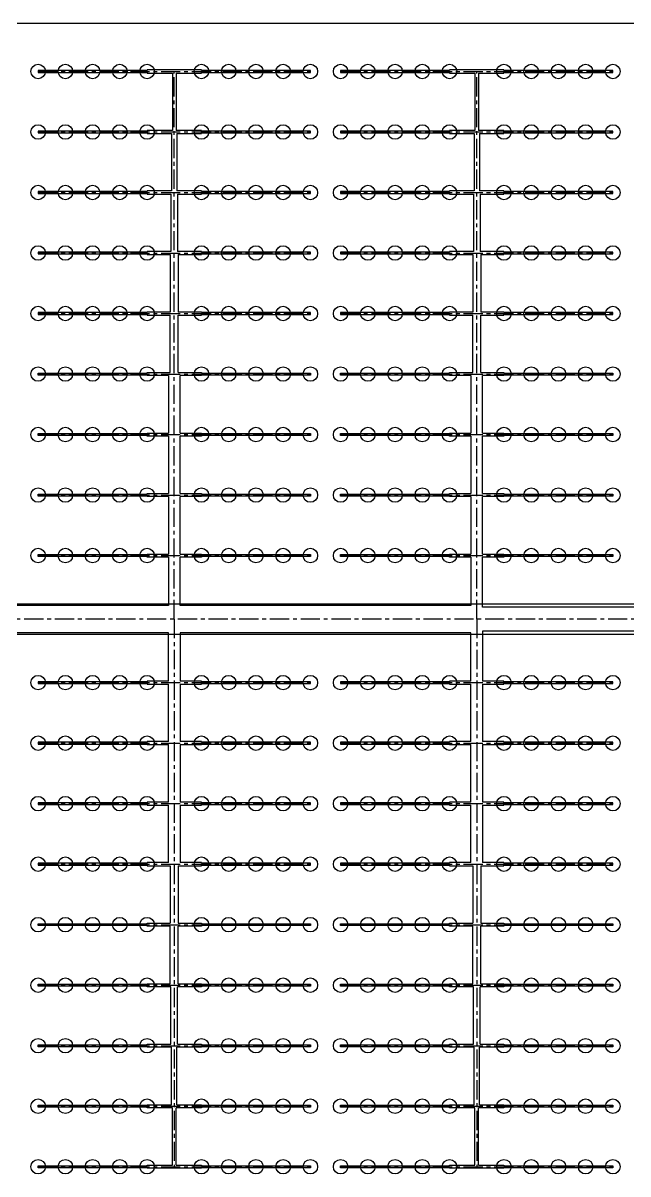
# Model space of a CAD drawing. Header units: millimetres. Extents: x -299291 to 688124, y -407813 to 623474.
# Drawn here: x 221459 to 231459, y 177607 to 196628 of the extents above; entities that cross this region are included whole.
import ezdxf

# ---------------------------------------------------------------- set-up
doc = ezdxf.new("R2010")
doc.units = ezdxf.units.MM
doc.linetypes.add('CENTER', pattern=[50.8, 31.75, -6.35, 6.35, -6.35])
doc.layers.add('轴线', color=6, linetype='CENTER')

msp = doc.modelspace()

# ---------------------------------------------------------------- linework, layer by layer
at = {"lineweight": -3, "ltscale": 100}
for p, q in [((186459.037, 196628.406), (266459.037, 196628.406)), ((186459.037, 187027.406), (266459.037, 187027.406)), ((186459.037, 186527.406), (266459.037, 186527.406))]:
    msp.add_line(p, q, dxfattribs=at)
at = {"ltscale": 10}
for p, q in [((221709.037, 195843.406), (221709.037, 195811.406)), ((223509.037, 195843.406), (221709.037, 195843.406)), ((221709.037, 195811.406), (223509.037, 195811.406)), ((224409.037, 195852.406), (223509.037, 195852.406)), ((223509.037, 195852.406), (223509.037, 195843.406)), ((223509.037, 195811.406), (223509.037, 195802.406)), ((223509.037, 195802.406), (223929.037, 195802.406)), ((223929.037, 195802.406), (223929.037, 194852.406)), ((223989.037, 195802.406), (224409.037, 195802.406)), ((223989.037, 195802.406), (223989.037, 194852.406)), ((224409.037, 195843.406), (224409.037, 195852.406)), ((226209.037, 195843.406), (224409.037, 195843.406)), ((224409.037, 195802.406), (224409.037, 195811.406)), ((224409.037, 195811.406), (226209.037, 195811.406)), ((226209.037, 195811.406), (226209.037, 195843.406)), ((226709.037, 195843.406), (226709.037, 195811.406)), ((228509.037, 195843.406), (226709.037, 195843.406)), ((226709.037, 195811.406), (228509.037, 195811.406)), ((229409.037, 195852.406), (228509.037, 195852.406)), ((228509.037, 195852.406), (228509.037, 195843.406)), ((228509.037, 195811.406), (228509.037, 195802.406)), ((228509.037, 195802.406), (228929.037, 195802.406)), ((228929.037, 195802.406), (228929.037, 194852.406)), ((228989.037, 195802.406), (229409.037, 195802.406)), ((228989.037, 195802.406), (228989.037, 194852.406)), ((229409.037, 195843.406), (229409.037, 195852.406)), ((231209.037, 195843.406), (229409.037, 195843.406)), ((229409.037, 195802.406), (229409.037, 195811.406)), ((229409.037, 195811.406), (231209.037, 195811.406)), ((231209.037, 195811.406), (231209.037, 195843.406)), ((221709.037, 194843.406), (221709.037, 194811.406)), ((223509.037, 194843.406), (221709.037, 194843.406)), ((221709.037, 194811.406), (223509.037, 194811.406)), ((223929.037, 194852.406), (223509.037, 194852.406)), ((223509.037, 194852.406), (223509.037, 194843.406)), ((223509.037, 194811.406), (223509.037, 194802.406)), ((223509.037, 194802.406), (223914.037, 194802.406)), ((223914.037, 194802.406), (223914.037, 193852.406)), ((224409.037, 194852.406), (223989.037, 194852.406)), ((224004.037, 194802.406), (224409.037, 194802.406)), ((224004.037, 194802.406), (224004.037, 193852.406)), ((224409.037, 194843.406), (224409.037, 194852.406)), ((226209.037, 194843.406), (224409.037, 194843.406)), ((224409.037, 194802.406), (224409.037, 194811.406)), ((224409.037, 194811.406), (226209.037, 194811.406)), ((226209.037, 194811.406), (226209.037, 194843.406)), ((226709.037, 194843.406), (226709.037, 194811.406)), ((228509.037, 194843.406), (226709.037, 194843.406)), ((226709.037, 194811.406), (228509.037, 194811.406)), ((228929.037, 194852.406), (228509.037, 194852.406)), ((228509.037, 194852.406), (228509.037, 194843.406)), ((228509.037, 194811.406), (228509.037, 194802.406)), ((228509.037, 194802.406), (228914.037, 194802.406)), ((228914.037, 194802.406), (228914.037, 193852.406)), ((229409.037, 194852.406), (228989.037, 194852.406)), ((229004.037, 194802.406), (229409.037, 194802.406)), ((229004.037, 194802.406), (229004.037, 193852.406)), ((229409.037, 194843.406), (229409.037, 194852.406)), ((231209.037, 194843.406), (229409.037, 194843.406)), ((229409.037, 194802.406), (229409.037, 194811.406)), ((229409.037, 194811.406), (231209.037, 194811.406)), ((231209.037, 194811.406), (231209.037, 194843.406)), ((221709.037, 193843.406), (221709.037, 193811.406)), ((223509.037, 193843.406), (221709.037, 193843.406)), ((223914.037, 193852.406), (223509.037, 193852.406)), ((223509.037, 193852.406), (223509.037, 193843.406)), ((224409.037, 193852.406), (224004.037, 193852.406)), ((224409.037, 193843.406), (224409.037, 193852.406)), ((226209.037, 193843.406), (224409.037, 193843.406)), ((226209.037, 193811.406), (226209.037, 193843.406)), ((226709.037, 193843.406), (226709.037, 193811.406)), ((228509.037, 193843.406), (226709.037, 193843.406)), ((228914.037, 193852.406), (228509.037, 193852.406)), ((228509.037, 193852.406), (228509.037, 193843.406)), ((229409.037, 193852.406), (229004.037, 193852.406)), ((229409.037, 193843.406), (229409.037, 193852.406)), ((231209.037, 193843.406), (229409.037, 193843.406)), ((231209.037, 193811.406), (231209.037, 193843.406)), ((221709.037, 193811.406), (223509.037, 193811.406)), ((223509.037, 193811.406), (223509.037, 193802.406)), ((223509.037, 193802.406), (223904.037, 193802.406)), ((223904.037, 193802.406), (223904.037, 192852.406)), ((224014.037, 193802.406), (224409.037, 193802.406)), ((224014.037, 193802.406), (224014.037, 192852.406)), ((224409.037, 193802.406), (224409.037, 193811.406)), ((224409.037, 193811.406), (226209.037, 193811.406)), ((226709.037, 193811.406), (228509.037, 193811.406)), ((228509.037, 193811.406), (228509.037, 193802.406)), ((228509.037, 193802.406), (228904.037, 193802.406)), ((228904.037, 193802.406), (228904.037, 192852.406)), ((229014.037, 193802.406), (229409.037, 193802.406)), ((229014.037, 193802.406), (229014.037, 192852.406)), ((229409.037, 193802.406), (229409.037, 193811.406)), ((229409.037, 193811.406), (231209.037, 193811.406)), ((221709.037, 192843.406), (221709.037, 192811.406)), ((223509.037, 192843.406), (221709.037, 192843.406)), ((221709.037, 192811.406), (223509.037, 192811.406)), ((223904.037, 192852.406), (223509.037, 192852.406)), ((223509.037, 192852.406), (223509.037, 192843.406)), ((223509.037, 192811.406), (223509.037, 192802.406)), ((223509.037, 192802.406), (223894.037, 192802.406)), ((223894.037, 192802.406), (223894.037, 191852.406)), ((224409.037, 192852.406), (224014.037, 192852.406)), ((224024.037, 192802.406), (224409.037, 192802.406)), ((224024.037, 192802.406), (224024.037, 191852.406)), ((224409.037, 192843.406), (224409.037, 192852.406)), ((226209.037, 192843.406), (224409.037, 192843.406)), ((224409.037, 192802.406), (224409.037, 192811.406)), ((224409.037, 192811.406), (226209.037, 192811.406)), ((226209.037, 192811.406), (226209.037, 192843.406)), ((226709.037, 192843.406), (226709.037, 192811.406)), ((228509.037, 192843.406), (226709.037, 192843.406)), ((226709.037, 192811.406), (228509.037, 192811.406)), ((228904.037, 192852.406), (228509.037, 192852.406)), ((228509.037, 192852.406), (228509.037, 192843.406)), ((228509.037, 192811.406), (228509.037, 192802.406)), ((228509.037, 192802.406), (228894.037, 192802.406)), ((228894.037, 192802.406), (228894.037, 191852.406)), ((229409.037, 192852.406), (229014.037, 192852.406)), ((229024.037, 192802.406), (229409.037, 192802.406)), ((229024.037, 192802.406), (229024.037, 191852.406)), ((229409.037, 192843.406), (229409.037, 192852.406)), ((231209.037, 192843.406), (229409.037, 192843.406)), ((229409.037, 192802.406), (229409.037, 192811.406)), ((229409.037, 192811.406), (231209.037, 192811.406)), ((231209.037, 192811.406), (231209.037, 192843.406)), ((221709.037, 191843.406), (221709.037, 191811.406)), ((223509.037, 191843.406), (221709.037, 191843.406)), ((221709.037, 191811.406), (223509.037, 191811.406)), ((223894.037, 191852.406), (223509.037, 191852.406)), ((223509.037, 191852.406), (223509.037, 191843.406)), ((223509.037, 191811.406), (223509.037, 191802.406)), ((223509.037, 191802.406), (223894.037, 191802.406)), ((223894.037, 190852.406), (223894.037, 191802.406)), ((224409.037, 191852.406), (224024.037, 191852.406)), ((224024.037, 191802.406), (224409.037, 191802.406)), ((224024.037, 190852.406), (224024.037, 191802.406)), ((224409.037, 191843.406), (224409.037, 191852.406)), ((226209.037, 191843.406), (224409.037, 191843.406)), ((224409.037, 191802.406), (224409.037, 191811.406)), ((224409.037, 191811.406), (226209.037, 191811.406)), ((226209.037, 191811.406), (226209.037, 191843.406)), ((226709.037, 191843.406), (226709.037, 191811.406)), ((228509.037, 191843.406), (226709.037, 191843.406)), ((226709.037, 191811.406), (228509.037, 191811.406)), ((228894.037, 191852.406), (228509.037, 191852.406)), ((228509.037, 191852.406), (228509.037, 191843.406)), ((228509.037, 191811.406), (228509.037, 191802.406)), ((228509.037, 191802.406), (228894.037, 191802.406)), ((228894.037, 190852.406), (228894.037, 191802.406)), ((229409.037, 191852.406), (229024.037, 191852.406)), ((229024.037, 191802.406), (229409.037, 191802.406)), ((229024.037, 190852.406), (229024.037, 191802.406)), ((229409.037, 191843.406), (229409.037, 191852.406)), ((231209.037, 191843.406), (229409.037, 191843.406)), ((229409.037, 191802.406), (229409.037, 191811.406)), ((229409.037, 191811.406), (231209.037, 191811.406)), ((231209.037, 191811.406), (231209.037, 191843.406)), ((221709.037, 190811.406), (221709.037, 190843.406)), ((221709.037, 190843.406), (223509.037, 190843.406)), ((223509.037, 190811.406), (221709.037, 190811.406)), ((223509.037, 190843.406), (223509.037, 190852.406)), ((223509.037, 190852.406), (223894.037, 190852.406)), ((223509.037, 190802.406), (223509.037, 190811.406)), ((223864.037, 190802.406), (223509.037, 190802.406)), ((223864.037, 190802.406), (223864.037, 189852.406)), ((224024.037, 190852.406), (224409.037, 190852.406)), ((224409.037, 190802.406), (224054.037, 190802.406)), ((224054.037, 189852.406), (224054.037, 190802.406)), ((224409.037, 190852.406), (224409.037, 190843.406)), ((224409.037, 190843.406), (226209.037, 190843.406)), ((226209.037, 190811.406), (224409.037, 190811.406)), ((224409.037, 190811.406), (224409.037, 190802.406)), ((226209.037, 190843.406), (226209.037, 190811.406)), ((226709.037, 190811.406), (226709.037, 190843.406)), ((226709.037, 190843.406), (228509.037, 190843.406)), ((228509.037, 190811.406), (226709.037, 190811.406)), ((228509.037, 190843.406), (228509.037, 190852.406)), ((228509.037, 190852.406), (228894.037, 190852.406)), ((228509.037, 190802.406), (228509.037, 190811.406)), ((228864.037, 190802.406), (228509.037, 190802.406)), ((228864.037, 190802.406), (228864.037, 189852.406)), ((229024.037, 190852.406), (229409.037, 190852.406)), ((229409.037, 190802.406), (229054.037, 190802.406)), ((229054.037, 189852.406), (229054.037, 190802.406)), ((229409.037, 190852.406), (229409.037, 190843.406)), ((229409.037, 190843.406), (231209.037, 190843.406)), ((231209.037, 190811.406), (229409.037, 190811.406)), ((229409.037, 190811.406), (229409.037, 190802.406)), ((231209.037, 190843.406), (231209.037, 190811.406)), ((221709.037, 189811.406), (221709.037, 189843.406)), ((221709.037, 189843.406), (223509.037, 189843.406)), ((223509.037, 189843.406), (223509.037, 189852.406)), ((223509.037, 189852.406), (223864.037, 189852.406)), ((224054.037, 189852.406), (224409.037, 189852.406)), ((224409.037, 189852.406), (224409.037, 189843.406)), ((224409.037, 189843.406), (226209.037, 189843.406)), ((226209.037, 189843.406), (226209.037, 189811.406)), ((226709.037, 189811.406), (226709.037, 189843.406)), ((226709.037, 189843.406), (228509.037, 189843.406)), ((228509.037, 189843.406), (228509.037, 189852.406)), ((228509.037, 189852.406), (228864.037, 189852.406)), ((229054.037, 189852.406), (229409.037, 189852.406)), ((229409.037, 189852.406), (229409.037, 189843.406)), ((229409.037, 189843.406), (231209.037, 189843.406)), ((231209.037, 189843.406), (231209.037, 189811.406)), ((223509.037, 189811.406), (221709.037, 189811.406)), ((223509.037, 189802.406), (223509.037, 189811.406)), ((223864.037, 189802.406), (223509.037, 189802.406)), ((223864.037, 189802.406), (223864.037, 188852.406)), ((224409.037, 189802.406), (224054.037, 189802.406)), ((224054.037, 188852.406), (224054.037, 189802.406)), ((226209.037, 189811.406), (224409.037, 189811.406)), ((224409.037, 189811.406), (224409.037, 189802.406)), ((228509.037, 189811.406), (226709.037, 189811.406)), ((228509.037, 189802.406), (228509.037, 189811.406)), ((228864.037, 189802.406), (228509.037, 189802.406)), ((228864.037, 189802.406), (228864.037, 188852.406)), ((229409.037, 189802.406), (229054.037, 189802.406)), ((229054.037, 188852.406), (229054.037, 189802.406)), ((231209.037, 189811.406), (229409.037, 189811.406)), ((229409.037, 189811.406), (229409.037, 189802.406)), ((221709.037, 188811.406), (221709.037, 188843.406)), ((221709.037, 188843.406), (223509.037, 188843.406)), ((223509.037, 188811.406), (221709.037, 188811.406)), ((223509.037, 188843.406), (223509.037, 188852.406)), ((223509.037, 188852.406), (223864.037, 188852.406)), ((223509.037, 188802.406), (223509.037, 188811.406)), ((223864.037, 188802.406), (223509.037, 188802.406)), ((223864.037, 188802.406), (223864.037, 187852.406)), ((224054.037, 188852.406), (224409.037, 188852.406)), ((224409.037, 188802.406), (224054.037, 188802.406)), ((224054.037, 187852.406), (224054.037, 188802.406)), ((224409.037, 188852.406), (224409.037, 188843.406)), ((224409.037, 188843.406), (226209.037, 188843.406)), ((226209.037, 188811.406), (224409.037, 188811.406)), ((224409.037, 188811.406), (224409.037, 188802.406)), ((226209.037, 188843.406), (226209.037, 188811.406)), ((226709.037, 188811.406), (226709.037, 188843.406)), ((226709.037, 188843.406), (228509.037, 188843.406)), ((228509.037, 188811.406), (226709.037, 188811.406)), ((228509.037, 188843.406), (228509.037, 188852.406)), ((228509.037, 188852.406), (228864.037, 188852.406)), ((228509.037, 188802.406), (228509.037, 188811.406)), ((228864.037, 188802.406), (228509.037, 188802.406)), ((228864.037, 188802.406), (228864.037, 187852.406)), ((229054.037, 188852.406), (229409.037, 188852.406)), ((229409.037, 188802.406), (229054.037, 188802.406)), ((229054.037, 187852.406), (229054.037, 188802.406)), ((229409.037, 188852.406), (229409.037, 188843.406)), ((229409.037, 188843.406), (231209.037, 188843.406)), ((231209.037, 188811.406), (229409.037, 188811.406)), ((229409.037, 188811.406), (229409.037, 188802.406)), ((231209.037, 188843.406), (231209.037, 188811.406)), ((221709.037, 187811.406), (221709.037, 187843.406)), ((221709.037, 187843.406), (223509.037, 187843.406)), ((223509.037, 187811.406), (221709.037, 187811.406)), ((223509.037, 187843.406), (223509.037, 187852.406)), ((223509.037, 187852.406), (223864.037, 187852.406)), ((223509.037, 187802.406), (223509.037, 187811.406)), ((223864.037, 187802.406), (223509.037, 187802.406)), ((223864.037, 187802.406), (223864.037, 187002.406)), ((224054.037, 187852.406), (224409.037, 187852.406)), ((224409.037, 187802.406), (224054.037, 187802.406)), ((224054.037, 187002.406), (224054.037, 187802.406)), ((224409.037, 187852.406), (224409.037, 187843.406)), ((224409.037, 187843.406), (226209.037, 187843.406)), ((226209.037, 187811.406), (224409.037, 187811.406)), ((224409.037, 187811.406), (224409.037, 187802.406)), ((226209.037, 187843.406), (226209.037, 187811.406)), ((226709.037, 187811.406), (226709.037, 187843.406)), ((226709.037, 187843.406), (228509.037, 187843.406)), ((228509.037, 187811.406), (226709.037, 187811.406)), ((228509.037, 187843.406), (228509.037, 187852.406)), ((228509.037, 187852.406), (228864.037, 187852.406)), ((228509.037, 187802.406), (228509.037, 187811.406)), ((228864.037, 187802.406), (228509.037, 187802.406)), ((228864.037, 187802.406), (228864.037, 187002.406)), ((229054.037, 187852.406), (229409.037, 187852.406)), ((229409.037, 187802.406), (229054.037, 187802.406)), ((229054.037, 186977.406), (229054.037, 187802.406)), ((229409.037, 187852.406), (229409.037, 187843.406)), ((229409.037, 187843.406), (231209.037, 187843.406)), ((231209.037, 187811.406), (229409.037, 187811.406)), ((229409.037, 187811.406), (229409.037, 187802.406)), ((231209.037, 187843.406), (231209.037, 187811.406)), ((223864.037, 187002.406), (219054.037, 187002.406)), ((228864.037, 187002.406), (224054.037, 187002.406)), ((233864.037, 186977.406), (229054.037, 186977.406)), ((223864.037, 186552.406), (219054.037, 186552.406)), ((223864.037, 185752.406), (223864.037, 186552.406)), ((224054.037, 186552.406), (224054.037, 185752.406)), ((228864.037, 186552.406), (224054.037, 186552.406)), ((228864.037, 185752.406), (228864.037, 186552.406)), ((229054.037, 186577.406), (229054.037, 185752.406)), ((233864.037, 186577.406), (229054.037, 186577.406)), ((221709.037, 185743.406), (221709.037, 185711.406)), ((223509.037, 185743.406), (221709.037, 185743.406)), ((221709.037, 185711.406), (223509.037, 185711.406)), ((223864.037, 185752.406), (223509.037, 185752.406)), ((223509.037, 185752.406), (223509.037, 185743.406)), ((223509.037, 185711.406), (223509.037, 185702.406)), ((223509.037, 185702.406), (223864.037, 185702.406)), ((223864.037, 184752.406), (223864.037, 185702.406)), ((224409.037, 185752.406), (224054.037, 185752.406)), ((224054.037, 185702.406), (224409.037, 185702.406)), ((224054.037, 185702.406), (224054.037, 184752.406)), ((224409.037, 185743.406), (224409.037, 185752.406)), ((226209.037, 185743.406), (224409.037, 185743.406)), ((224409.037, 185702.406), (224409.037, 185711.406)), ((224409.037, 185711.406), (226209.037, 185711.406)), ((226209.037, 185711.406), (226209.037, 185743.406)), ((226709.037, 185743.406), (226709.037, 185711.406)), ((228509.037, 185743.406), (226709.037, 185743.406)), ((226709.037, 185711.406), (228509.037, 185711.406)), ((228864.037, 185752.406), (228509.037, 185752.406)), ((228509.037, 185752.406), (228509.037, 185743.406)), ((228509.037, 185711.406), (228509.037, 185702.406)), ((228509.037, 185702.406), (228864.037, 185702.406)), ((228864.037, 184752.406), (228864.037, 185702.406)), ((229409.037, 185752.406), (229054.037, 185752.406)), ((229054.037, 185702.406), (229409.037, 185702.406)), ((229054.037, 185702.406), (229054.037, 184752.406)), ((229409.037, 185743.406), (229409.037, 185752.406)), ((231209.037, 185743.406), (229409.037, 185743.406)), ((229409.037, 185702.406), (229409.037, 185711.406)), ((229409.037, 185711.406), (231209.037, 185711.406)), ((231209.037, 185711.406), (231209.037, 185743.406)), ((221709.037, 184743.406), (221709.037, 184711.406)), ((223509.037, 184743.406), (221709.037, 184743.406)), ((221709.037, 184711.406), (223509.037, 184711.406)), ((223864.037, 184752.406), (223509.037, 184752.406)), ((223509.037, 184752.406), (223509.037, 184743.406)), ((223509.037, 184711.406), (223509.037, 184702.406)), ((223509.037, 184702.406), (223864.037, 184702.406)), ((223864.037, 183752.406), (223864.037, 184702.406)), ((224409.037, 184752.406), (224054.037, 184752.406)), ((224054.037, 184702.406), (224409.037, 184702.406)), ((224054.037, 184702.406), (224054.037, 183752.406)), ((224409.037, 184743.406), (224409.037, 184752.406)), ((226209.037, 184743.406), (224409.037, 184743.406)), ((224409.037, 184702.406), (224409.037, 184711.406)), ((224409.037, 184711.406), (226209.037, 184711.406)), ((226209.037, 184711.406), (226209.037, 184743.406)), ((226709.037, 184743.406), (226709.037, 184711.406)), ((228509.037, 184743.406), (226709.037, 184743.406)), ((226709.037, 184711.406), (228509.037, 184711.406)), ((228864.037, 184752.406), (228509.037, 184752.406)), ((228509.037, 184752.406), (228509.037, 184743.406)), ((228509.037, 184711.406), (228509.037, 184702.406)), ((228509.037, 184702.406), (228864.037, 184702.406)), ((228864.037, 183752.406), (228864.037, 184702.406)), ((229409.037, 184752.406), (229054.037, 184752.406)), ((229054.037, 184702.406), (229409.037, 184702.406)), ((229054.037, 184702.406), (229054.037, 183752.406)), ((229409.037, 184743.406), (229409.037, 184752.406)), ((231209.037, 184743.406), (229409.037, 184743.406)), ((229409.037, 184702.406), (229409.037, 184711.406)), ((229409.037, 184711.406), (231209.037, 184711.406)), ((231209.037, 184711.406), (231209.037, 184743.406)), ((221709.037, 183743.406), (221709.037, 183711.406)), ((223509.037, 183743.406), (221709.037, 183743.406)), ((223864.037, 183752.406), (223509.037, 183752.406)), ((223509.037, 183752.406), (223509.037, 183743.406)), ((224409.037, 183752.406), (224054.037, 183752.406)), ((224409.037, 183743.406), (224409.037, 183752.406)), ((226209.037, 183743.406), (224409.037, 183743.406)), ((226209.037, 183711.406), (226209.037, 183743.406)), ((226709.037, 183743.406), (226709.037, 183711.406)), ((228509.037, 183743.406), (226709.037, 183743.406)), ((228864.037, 183752.406), (228509.037, 183752.406)), ((228509.037, 183752.406), (228509.037, 183743.406)), ((229409.037, 183752.406), (229054.037, 183752.406)), ((229409.037, 183743.406), (229409.037, 183752.406)), ((231209.037, 183743.406), (229409.037, 183743.406)), ((231209.037, 183711.406), (231209.037, 183743.406)), ((221709.037, 183711.406), (223509.037, 183711.406)), ((223509.037, 183711.406), (223509.037, 183702.406)), ((223509.037, 183702.406), (223864.037, 183702.406)), ((223864.037, 182752.406), (223864.037, 183702.406)), ((224054.037, 183702.406), (224409.037, 183702.406)), ((224054.037, 183702.406), (224054.037, 182752.406)), ((224409.037, 183702.406), (224409.037, 183711.406)), ((224409.037, 183711.406), (226209.037, 183711.406)), ((226709.037, 183711.406), (228509.037, 183711.406)), ((228509.037, 183711.406), (228509.037, 183702.406)), ((228509.037, 183702.406), (228864.037, 183702.406)), ((228864.037, 182752.406), (228864.037, 183702.406)), ((229054.037, 183702.406), (229409.037, 183702.406)), ((229054.037, 183702.406), (229054.037, 182752.406)), ((229409.037, 183702.406), (229409.037, 183711.406)), ((229409.037, 183711.406), (231209.037, 183711.406)), ((221709.037, 182743.406), (221709.037, 182711.406)), ((223509.037, 182743.406), (221709.037, 182743.406)), ((221709.037, 182711.406), (223509.037, 182711.406)), ((223864.037, 182752.406), (223509.037, 182752.406)), ((223509.037, 182752.406), (223509.037, 182743.406)), ((223509.037, 182711.406), (223509.037, 182702.406)), ((223509.037, 182702.406), (223894.037, 182702.406)), ((223894.037, 182702.406), (223894.037, 181752.406)), ((224024.037, 182702.406), (224409.037, 182702.406)), ((224024.037, 182702.406), (224024.037, 181752.406)), ((224409.037, 182752.406), (224054.037, 182752.406)), ((224409.037, 182743.406), (224409.037, 182752.406)), ((226209.037, 182743.406), (224409.037, 182743.406)), ((224409.037, 182702.406), (224409.037, 182711.406)), ((224409.037, 182711.406), (226209.037, 182711.406)), ((226209.037, 182711.406), (226209.037, 182743.406)), ((226709.037, 182743.406), (226709.037, 182711.406)), ((228509.037, 182743.406), (226709.037, 182743.406)), ((226709.037, 182711.406), (228509.037, 182711.406)), ((228864.037, 182752.406), (228509.037, 182752.406)), ((228509.037, 182752.406), (228509.037, 182743.406)), ((228509.037, 182711.406), (228509.037, 182702.406)), ((228509.037, 182702.406), (228894.037, 182702.406)), ((228894.037, 182702.406), (228894.037, 181752.406)), ((229024.037, 182702.406), (229409.037, 182702.406)), ((229024.037, 182702.406), (229024.037, 181752.406)), ((229409.037, 182752.406), (229054.037, 182752.406)), ((229409.037, 182743.406), (229409.037, 182752.406)), ((231209.037, 182743.406), (229409.037, 182743.406)), ((229409.037, 182702.406), (229409.037, 182711.406)), ((229409.037, 182711.406), (231209.037, 182711.406)), ((231209.037, 182711.406), (231209.037, 182743.406)), ((221709.037, 181711.406), (221709.037, 181743.406)), ((221709.037, 181743.406), (223509.037, 181743.406)), ((223509.037, 181711.406), (221709.037, 181711.406)), ((223509.037, 181743.406), (223509.037, 181752.406)), ((223509.037, 181752.406), (223894.037, 181752.406)), ((223509.037, 181702.406), (223509.037, 181711.406)), ((223894.037, 181702.406), (223509.037, 181702.406)), ((223894.037, 180752.406), (223894.037, 181702.406)), ((224024.037, 181752.406), (224409.037, 181752.406)), ((224409.037, 181702.406), (224024.037, 181702.406)), ((224024.037, 180752.406), (224024.037, 181702.406)), ((224409.037, 181752.406), (224409.037, 181743.406)), ((224409.037, 181743.406), (226209.037, 181743.406)), ((226209.037, 181711.406), (224409.037, 181711.406)), ((224409.037, 181711.406), (224409.037, 181702.406)), ((226209.037, 181743.406), (226209.037, 181711.406)), ((226709.037, 181711.406), (226709.037, 181743.406)), ((226709.037, 181743.406), (228509.037, 181743.406)), ((228509.037, 181711.406), (226709.037, 181711.406)), ((228509.037, 181743.406), (228509.037, 181752.406)), ((228509.037, 181752.406), (228894.037, 181752.406)), ((228509.037, 181702.406), (228509.037, 181711.406)), ((228894.037, 181702.406), (228509.037, 181702.406)), ((228894.037, 180752.406), (228894.037, 181702.406)), ((229024.037, 181752.406), (229409.037, 181752.406)), ((229409.037, 181702.406), (229024.037, 181702.406)), ((229024.037, 180752.406), (229024.037, 181702.406)), ((229409.037, 181752.406), (229409.037, 181743.406)), ((229409.037, 181743.406), (231209.037, 181743.406)), ((231209.037, 181711.406), (229409.037, 181711.406)), ((229409.037, 181711.406), (229409.037, 181702.406)), ((231209.037, 181743.406), (231209.037, 181711.406)), ((221709.037, 180711.406), (221709.037, 180743.406)), ((221709.037, 180743.406), (223509.037, 180743.406)), ((223509.037, 180711.406), (221709.037, 180711.406)), ((223509.037, 180743.406), (223509.037, 180752.406)), ((223509.037, 180752.406), (223894.037, 180752.406)), ((223509.037, 180702.406), (223509.037, 180711.406)), ((223904.037, 180702.406), (223509.037, 180702.406)), ((223904.037, 179752.406), (223904.037, 180702.406)), ((224409.037, 180702.406), (224014.037, 180702.406)), ((224014.037, 179752.406), (224014.037, 180702.406)), ((224024.037, 180752.406), (224409.037, 180752.406)), ((224409.037, 180752.406), (224409.037, 180743.406)), ((224409.037, 180743.406), (226209.037, 180743.406)), ((226209.037, 180711.406), (224409.037, 180711.406)), ((224409.037, 180711.406), (224409.037, 180702.406)), ((226209.037, 180743.406), (226209.037, 180711.406)), ((226709.037, 180711.406), (226709.037, 180743.406)), ((226709.037, 180743.406), (228509.037, 180743.406)), ((228509.037, 180711.406), (226709.037, 180711.406)), ((228509.037, 180743.406), (228509.037, 180752.406)), ((228509.037, 180752.406), (228894.037, 180752.406)), ((228509.037, 180702.406), (228509.037, 180711.406)), ((228904.037, 180702.406), (228509.037, 180702.406)), ((228904.037, 179752.406), (228904.037, 180702.406)), ((229409.037, 180702.406), (229014.037, 180702.406)), ((229014.037, 179752.406), (229014.037, 180702.406)), ((229024.037, 180752.406), (229409.037, 180752.406)), ((229409.037, 180752.406), (229409.037, 180743.406)), ((229409.037, 180743.406), (231209.037, 180743.406)), ((231209.037, 180711.406), (229409.037, 180711.406)), ((229409.037, 180711.406), (229409.037, 180702.406)), ((231209.037, 180743.406), (231209.037, 180711.406)), ((223509.037, 179743.406), (223509.037, 179752.406)), ((223509.037, 179752.406), (223904.037, 179752.406)), ((224014.037, 179752.406), (224409.037, 179752.406)), ((224409.037, 179752.406), (224409.037, 179743.406)), ((228509.037, 179743.406), (228509.037, 179752.406)), ((228509.037, 179752.406), (228904.037, 179752.406)), ((229014.037, 179752.406), (229409.037, 179752.406)), ((229409.037, 179752.406), (229409.037, 179743.406)), ((221709.037, 179711.406), (221709.037, 179743.406)), ((221709.037, 179743.406), (223509.037, 179743.406)), ((223509.037, 179711.406), (221709.037, 179711.406)), ((223509.037, 179702.406), (223509.037, 179711.406)), ((223914.037, 179702.406), (223509.037, 179702.406)), ((223914.037, 178752.406), (223914.037, 179702.406)), ((224409.037, 179702.406), (224004.037, 179702.406)), ((224004.037, 178752.406), (224004.037, 179702.406)), ((224409.037, 179743.406), (226209.037, 179743.406)), ((226209.037, 179711.406), (224409.037, 179711.406)), ((224409.037, 179711.406), (224409.037, 179702.406)), ((226209.037, 179743.406), (226209.037, 179711.406)), ((226709.037, 179711.406), (226709.037, 179743.406)), ((226709.037, 179743.406), (228509.037, 179743.406)), ((228509.037, 179711.406), (226709.037, 179711.406)), ((228509.037, 179702.406), (228509.037, 179711.406)), ((228914.037, 179702.406), (228509.037, 179702.406)), ((228914.037, 178752.406), (228914.037, 179702.406)), ((229409.037, 179702.406), (229004.037, 179702.406)), ((229004.037, 178752.406), (229004.037, 179702.406)), ((229409.037, 179743.406), (231209.037, 179743.406)), ((231209.037, 179711.406), (229409.037, 179711.406)), ((229409.037, 179711.406), (229409.037, 179702.406)), ((231209.037, 179743.406), (231209.037, 179711.406)), ((221709.037, 178711.406), (221709.037, 178743.406)), ((221709.037, 178743.406), (223509.037, 178743.406)), ((223509.037, 178711.406), (221709.037, 178711.406)), ((223509.037, 178743.406), (223509.037, 178752.406)), ((223509.037, 178752.406), (223914.037, 178752.406)), ((223509.037, 178702.406), (223509.037, 178711.406)), ((223929.037, 178702.406), (223509.037, 178702.406)), ((223929.037, 177752.406), (223929.037, 178702.406)), ((223989.037, 177752.406), (223989.037, 178702.406)), ((224409.037, 178702.406), (223989.037, 178702.406)), ((224004.037, 178752.406), (224409.037, 178752.406)), ((224409.037, 178752.406), (224409.037, 178743.406)), ((224409.037, 178743.406), (226209.037, 178743.406)), ((226209.037, 178711.406), (224409.037, 178711.406)), ((224409.037, 178711.406), (224409.037, 178702.406)), ((226209.037, 178743.406), (226209.037, 178711.406)), ((226709.037, 178711.406), (226709.037, 178743.406)), ((226709.037, 178743.406), (228509.037, 178743.406)), ((228509.037, 178711.406), (226709.037, 178711.406)), ((228509.037, 178743.406), (228509.037, 178752.406)), ((228509.037, 178752.406), (228914.037, 178752.406)), ((228509.037, 178702.406), (228509.037, 178711.406)), ((228929.037, 178702.406), (228509.037, 178702.406)), ((228929.037, 177752.406), (228929.037, 178702.406)), ((228989.037, 177752.406), (228989.037, 178702.406)), ((229409.037, 178702.406), (228989.037, 178702.406)), ((229004.037, 178752.406), (229409.037, 178752.406)), ((229409.037, 178752.406), (229409.037, 178743.406)), ((229409.037, 178743.406), (231209.037, 178743.406)), ((231209.037, 178711.406), (229409.037, 178711.406)), ((229409.037, 178711.406), (229409.037, 178702.406)), ((231209.037, 178743.406), (231209.037, 178711.406)), ((221709.037, 177711.406), (221709.037, 177743.406)), ((221709.037, 177743.406), (223509.037, 177743.406)), ((223509.037, 177711.406), (221709.037, 177711.406)), ((223509.037, 177743.406), (223509.037, 177752.406)), ((223509.037, 177752.406), (223929.037, 177752.406)), ((223509.037, 177702.406), (223509.037, 177711.406)), ((224409.037, 177702.406), (223509.037, 177702.406)), ((223989.037, 177752.406), (224409.037, 177752.406)), ((224409.037, 177752.406), (224409.037, 177743.406)), ((224409.037, 177743.406), (226209.037, 177743.406)), ((226209.037, 177711.406), (224409.037, 177711.406)), ((224409.037, 177711.406), (224409.037, 177702.406)), ((226209.037, 177743.406), (226209.037, 177711.406)), ((226709.037, 177711.406), (226709.037, 177743.406)), ((226709.037, 177743.406), (228509.037, 177743.406)), ((228509.037, 177711.406), (226709.037, 177711.406)), ((228509.037, 177743.406), (228509.037, 177752.406)), ((228509.037, 177752.406), (228929.037, 177752.406)), ((228509.037, 177702.406), (228509.037, 177711.406)), ((229409.037, 177702.406), (228509.037, 177702.406)), ((228989.037, 177752.406), (229409.037, 177752.406)), ((229409.037, 177752.406), (229409.037, 177743.406)), ((229409.037, 177743.406), (231209.037, 177743.406)), ((231209.037, 177711.406), (229409.037, 177711.406)), ((229409.037, 177711.406), (229409.037, 177702.406)), ((231209.037, 177743.406), (231209.037, 177711.406))]:
    msp.add_line(p, q, dxfattribs=at)
for centre in [(221709.037, 195827.406), (222159.037, 195827.406), (222609.037, 195827.406), (223059.037, 195827.406), (223509.037, 195827.406), (224409.037, 195827.406), (224859.037, 195827.406), (225309.037, 195827.406), (225759.037, 195827.406), (226209.037, 195827.406), (226709.037, 195827.406), (227159.037, 195827.406), (227609.037, 195827.406), (228059.037, 195827.406), (228509.037, 195827.406), (229409.037, 195827.406), (229859.037, 195827.406), (230309.037, 195827.406), (230759.037, 195827.406), (231209.037, 195827.406), (221709.037, 194827.406), (222159.037, 194827.406), (222609.037, 194827.406), (223059.037, 194827.406), (223509.037, 194827.406), (224409.037, 194827.406), (224859.037, 194827.406), (225309.037, 194827.406), (225759.037, 194827.406), (226209.037, 194827.406), (226709.037, 194827.406), (227159.037, 194827.406), (227609.037, 194827.406), (228059.037, 194827.406), (228509.037, 194827.406), (229409.037, 194827.406), (229859.037, 194827.406), (230309.037, 194827.406), (230759.037, 194827.406), (231209.037, 194827.406), (221709.037, 193827.406), (222159.037, 193827.406), (222609.037, 193827.406), (223059.037, 193827.406), (223509.037, 193827.406), (224409.037, 193827.406), (224859.037, 193827.406), (225309.037, 193827.406), (225759.037, 193827.406), (226209.037, 193827.406), (226709.037, 193827.406), (227159.037, 193827.406), (227609.037, 193827.406), (228059.037, 193827.406), (228509.037, 193827.406), (229409.037, 193827.406), (229859.037, 193827.406), (230309.037, 193827.406), (230759.037, 193827.406), (231209.037, 193827.406), (221709.037, 192827.406), (222159.037, 192827.406), (222609.037, 192827.406), (223059.037, 192827.406), (223509.037, 192827.406), (224409.037, 192827.406), (224859.037, 192827.406), (225309.037, 192827.406), (225759.037, 192827.406), (226209.037, 192827.406), (226709.037, 192827.406), (227159.037, 192827.406), (227609.037, 192827.406), (228059.037, 192827.406), (228509.037, 192827.406), (229409.037, 192827.406), (229859.037, 192827.406), (230309.037, 192827.406), (230759.037, 192827.406), (231209.037, 192827.406), (221709.037, 191827.406), (222159.037, 191827.406), (222609.037, 191827.406), (223059.037, 191827.406), (223509.037, 191827.406), (224409.037, 191827.406), (224859.037, 191827.406), (225309.037, 191827.406), (225759.037, 191827.406), (226209.037, 191827.406), (226709.037, 191827.406), (227159.037, 191827.406), (227609.037, 191827.406), (228059.037, 191827.406), (228509.037, 191827.406), (229409.037, 191827.406), (229859.037, 191827.406), (230309.037, 191827.406), (230759.037, 191827.406), (231209.037, 191827.406), (221709.037, 190827.406), (222159.037, 190827.406), (222609.037, 190827.406), (223059.037, 190827.406), (223509.037, 190827.406), (224409.037, 190827.406), (224859.037, 190827.406), (225309.037, 190827.406), (225759.037, 190827.406), (226209.037, 190827.406), (226709.037, 190827.406), (227159.037, 190827.406), (227609.037, 190827.406), (228059.037, 190827.406), (228509.037, 190827.406), (229409.037, 190827.406), (229859.037, 190827.406), (230309.037, 190827.406), (230759.037, 190827.406), (231209.037, 190827.406), (221709.037, 189827.406), (222159.037, 189827.406), (222609.037, 189827.406), (223059.037, 189827.406), (223509.037, 189827.406), (224409.037, 189827.406), (224859.037, 189827.406), (225309.037, 189827.406), (225759.037, 189827.406), (226209.037, 189827.406), (226709.037, 189827.406), (227159.037, 189827.406), (227609.037, 189827.406), (228059.037, 189827.406), (228509.037, 189827.406), (229409.037, 189827.406), (229859.037, 189827.406), (230309.037, 189827.406), (230759.037, 189827.406), (231209.037, 189827.406), (221709.037, 188827.406), (222159.037, 188827.406), (222609.037, 188827.406), (223059.037, 188827.406), (223509.037, 188827.406), (224409.037, 188827.406), (224859.037, 188827.406), (225309.037, 188827.406), (225759.037, 188827.406), (226209.037, 188827.406), (226709.037, 188827.406), (227159.037, 188827.406), (227609.037, 188827.406), (228059.037, 188827.406), (228509.037, 188827.406), (229409.037, 188827.406), (229859.037, 188827.406), (230309.037, 188827.406), (230759.037, 188827.406), (231209.037, 188827.406), (221709.037, 187827.406), (222159.037, 187827.406), (222609.037, 187827.406), (223059.037, 187827.406), (223509.037, 187827.406), (224409.037, 187827.406), (224859.037, 187827.406), (225309.037, 187827.406), (225759.037, 187827.406), (226209.037, 187827.406), (226709.037, 187827.406), (227159.037, 187827.406), (227609.037, 187827.406), (228059.037, 187827.406), (228509.037, 187827.406), (229409.037, 187827.406), (229859.037, 187827.406), (230309.037, 187827.406), (230759.037, 187827.406), (231209.037, 187827.406), (221709.037, 185727.406), (222159.037, 185727.406), (222609.037, 185727.406), (223059.037, 185727.406), (223509.037, 185727.406), (224409.037, 185727.406), (224859.037, 185727.406), (225309.037, 185727.406), (225759.037, 185727.406), (226209.037, 185727.406), (226709.037, 185727.406), (227159.037, 185727.406), (227609.037, 185727.406), (228059.037, 185727.406), (228509.037, 185727.406), (229409.037, 185727.406), (229859.037, 185727.406), (230309.037, 185727.406), (230759.037, 185727.406), (231209.037, 185727.406), (221709.037, 184727.406), (222159.037, 184727.406), (222609.037, 184727.406), (223059.037, 184727.406), (223509.037, 184727.406), (224409.037, 184727.406), (224859.037, 184727.406), (225309.037, 184727.406), (225759.037, 184727.406), (226209.037, 184727.406), (226709.037, 184727.406), (227159.037, 184727.406), (227609.037, 184727.406), (228059.037, 184727.406), (228509.037, 184727.406), (229409.037, 184727.406), (229859.037, 184727.406), (230309.037, 184727.406), (230759.037, 184727.406), (231209.037, 184727.406), (221709.037, 183727.406), (222159.037, 183727.406), (222609.037, 183727.406), (223059.037, 183727.406), (223509.037, 183727.406), (224409.037, 183727.406), (224859.037, 183727.406), (225309.037, 183727.406), (225759.037, 183727.406), (226209.037, 183727.406), (226709.037, 183727.406), (227159.037, 183727.406), (227609.037, 183727.406), (228059.037, 183727.406), (228509.037, 183727.406), (229409.037, 183727.406), (229859.037, 183727.406), (230309.037, 183727.406), (230759.037, 183727.406), (231209.037, 183727.406), (221709.037, 182727.406), (222159.037, 182727.406), (222609.037, 182727.406), (223059.037, 182727.406), (223509.037, 182727.406), (224409.037, 182727.406), (224859.037, 182727.406), (225309.037, 182727.406), (225759.037, 182727.406), (226209.037, 182727.406), (226709.037, 182727.406), (227159.037, 182727.406), (227609.037, 182727.406), (228059.037, 182727.406), (228509.037, 182727.406), (229409.037, 182727.406), (229859.037, 182727.406), (230309.037, 182727.406), (230759.037, 182727.406), (231209.037, 182727.406), (221709.037, 181727.406), (222159.037, 181727.406), (222609.037, 181727.406), (223059.037, 181727.406), (223509.037, 181727.406), (224409.037, 181727.406), (224859.037, 181727.406), (225309.037, 181727.406), (225759.037, 181727.406), (226209.037, 181727.406), (226709.037, 181727.406), (227159.037, 181727.406), (227609.037, 181727.406), (228059.037, 181727.406), (228509.037, 181727.406), (229409.037, 181727.406), (229859.037, 181727.406), (230309.037, 181727.406), (230759.037, 181727.406), (231209.037, 181727.406), (221709.037, 180727.406), (222159.037, 180727.406), (222609.037, 180727.406), (223059.037, 180727.406), (223509.037, 180727.406), (224409.037, 180727.406), (224859.037, 180727.406), (225309.037, 180727.406), (225759.037, 180727.406), (226209.037, 180727.406), (226709.037, 180727.406), (227159.037, 180727.406), (227609.037, 180727.406), (228059.037, 180727.406), (228509.037, 180727.406), (229409.037, 180727.406), (229859.037, 180727.406), (230309.037, 180727.406), (230759.037, 180727.406), (231209.037, 180727.406), (221709.037, 179727.406), (222159.037, 179727.406), (222609.037, 179727.406), (223059.037, 179727.406), (223509.037, 179727.406), (224409.037, 179727.406), (224859.037, 179727.406), (225309.037, 179727.406), (225759.037, 179727.406), (226209.037, 179727.406), (226709.037, 179727.406), (227159.037, 179727.406), (227609.037, 179727.406), (228059.037, 179727.406), (228509.037, 179727.406), (229409.037, 179727.406), (229859.037, 179727.406), (230309.037, 179727.406), (230759.037, 179727.406), (231209.037, 179727.406), (221709.037, 178727.406), (222159.037, 178727.406), (222609.037, 178727.406), (223059.037, 178727.406), (223509.037, 178727.406), (224409.037, 178727.406), (224859.037, 178727.406), (225309.037, 178727.406), (225759.037, 178727.406), (226209.037, 178727.406), (226709.037, 178727.406), (227159.037, 178727.406), (227609.037, 178727.406), (228059.037, 178727.406), (228509.037, 178727.406), (229409.037, 178727.406), (229859.037, 178727.406), (230309.037, 178727.406), (230759.037, 178727.406), (231209.037, 178727.406), (221709.037, 177727.406), (222159.037, 177727.406), (222609.037, 177727.406), (223059.037, 177727.406), (223509.037, 177727.406), (224409.037, 177727.406), (224859.037, 177727.406), (225309.037, 177727.406), (225759.037, 177727.406), (226209.037, 177727.406), (226709.037, 177727.406), (227159.037, 177727.406), (227609.037, 177727.406), (228059.037, 177727.406), (228509.037, 177727.406), (229409.037, 177727.406), (229859.037, 177727.406), (230309.037, 177727.406), (230759.037, 177727.406), (231209.037, 177727.406)]:
    msp.add_circle(centre, 120, dxfattribs=at)
at = {"layer": '轴线', "ltscale": 10}
for p, q in [((221709.037, 195827.406), (226209.037, 195827.406)), ((223959.037, 186777.406), (223959.037, 195827.406)), ((226709.037, 195827.406), (231209.037, 195827.406)), ((228959.037, 186777.406), (228959.037, 195827.406)), ((221709.037, 194827.406), (226209.037, 194827.406)), ((221709.037, 194827.406), (226209.037, 194827.406)), ((226709.037, 194827.406), (231209.037, 194827.406)), ((226709.037, 194827.406), (231209.037, 194827.406)), ((221709.037, 193827.406), (226209.037, 193827.406)), ((221709.037, 193827.406), (226209.037, 193827.406)), ((226709.037, 193827.406), (231209.037, 193827.406)), ((226709.037, 193827.406), (231209.037, 193827.406)), ((221709.037, 192827.406), (226209.037, 192827.406)), ((221709.037, 192827.406), (226209.037, 192827.406)), ((226709.037, 192827.406), (231209.037, 192827.406)), ((226709.037, 192827.406), (231209.037, 192827.406)), ((221709.037, 191827.406), (226209.037, 191827.406)), ((221709.037, 191827.406), (226209.037, 191827.406)), ((226709.037, 191827.406), (231209.037, 191827.406)), ((226709.037, 191827.406), (231209.037, 191827.406)), ((221709.037, 190827.406), (226209.037, 190827.406)), ((221709.037, 190827.406), (226209.037, 190827.406)), ((226709.037, 190827.406), (231209.037, 190827.406)), ((226709.037, 190827.406), (231209.037, 190827.406)), ((221709.037, 189827.406), (226209.037, 189827.406)), ((221709.037, 189827.406), (226209.037, 189827.406)), ((226709.037, 189827.406), (231209.037, 189827.406)), ((226709.037, 189827.406), (231209.037, 189827.406)), ((221709.037, 188827.406), (226209.037, 188827.406)), ((221709.037, 188827.406), (226209.037, 188827.406)), ((226709.037, 188827.406), (231209.037, 188827.406)), ((226709.037, 188827.406), (231209.037, 188827.406)), ((221709.037, 187827.406), (226209.037, 187827.406)), ((226709.037, 187827.406), (231209.037, 187827.406)), ((263959.037, 186777.406), (182909.037, 186777.406)), ((223959.037, 186777.406), (223959.037, 177727.406)), ((228959.037, 186777.406), (228959.037, 177727.406)), ((221709.037, 185727.406), (226209.037, 185727.406)), ((226709.037, 185727.406), (231209.037, 185727.406)), ((221709.037, 184727.406), (226209.037, 184727.406)), ((221709.037, 184727.406), (226209.037, 184727.406)), ((226709.037, 184727.406), (231209.037, 184727.406)), ((226709.037, 184727.406), (231209.037, 184727.406)), ((221709.037, 183727.406), (226209.037, 183727.406)), ((221709.037, 183727.406), (226209.037, 183727.406)), ((226709.037, 183727.406), (231209.037, 183727.406)), ((226709.037, 183727.406), (231209.037, 183727.406)), ((221709.037, 182727.406), (226209.037, 182727.406)), ((221709.037, 182727.406), (226209.037, 182727.406)), ((226709.037, 182727.406), (231209.037, 182727.406)), ((226709.037, 182727.406), (231209.037, 182727.406)), ((221709.037, 181727.406), (226209.037, 181727.406)), ((221709.037, 181727.406), (226209.037, 181727.406)), ((226709.037, 181727.406), (231209.037, 181727.406)), ((226709.037, 181727.406), (231209.037, 181727.406)), ((221709.037, 180727.406), (226209.037, 180727.406)), ((221709.037, 180727.406), (226209.037, 180727.406)), ((226709.037, 180727.406), (231209.037, 180727.406)), ((226709.037, 180727.406), (231209.037, 180727.406)), ((221709.037, 179727.406), (226209.037, 179727.406)), ((221709.037, 179727.406), (226209.037, 179727.406)), ((226709.037, 179727.406), (231209.037, 179727.406)), ((226709.037, 179727.406), (231209.037, 179727.406)), ((221709.037, 178727.406), (226209.037, 178727.406)), ((221709.037, 178727.406), (226209.037, 178727.406)), ((226709.037, 178727.406), (231209.037, 178727.406)), ((226709.037, 178727.406), (231209.037, 178727.406)), ((221709.037, 177727.406), (226209.037, 177727.406)), ((226709.037, 177727.406), (231209.037, 177727.406))]:
    msp.add_line(p, q, dxfattribs=at)

doc.saveas('drawing.dxf')
